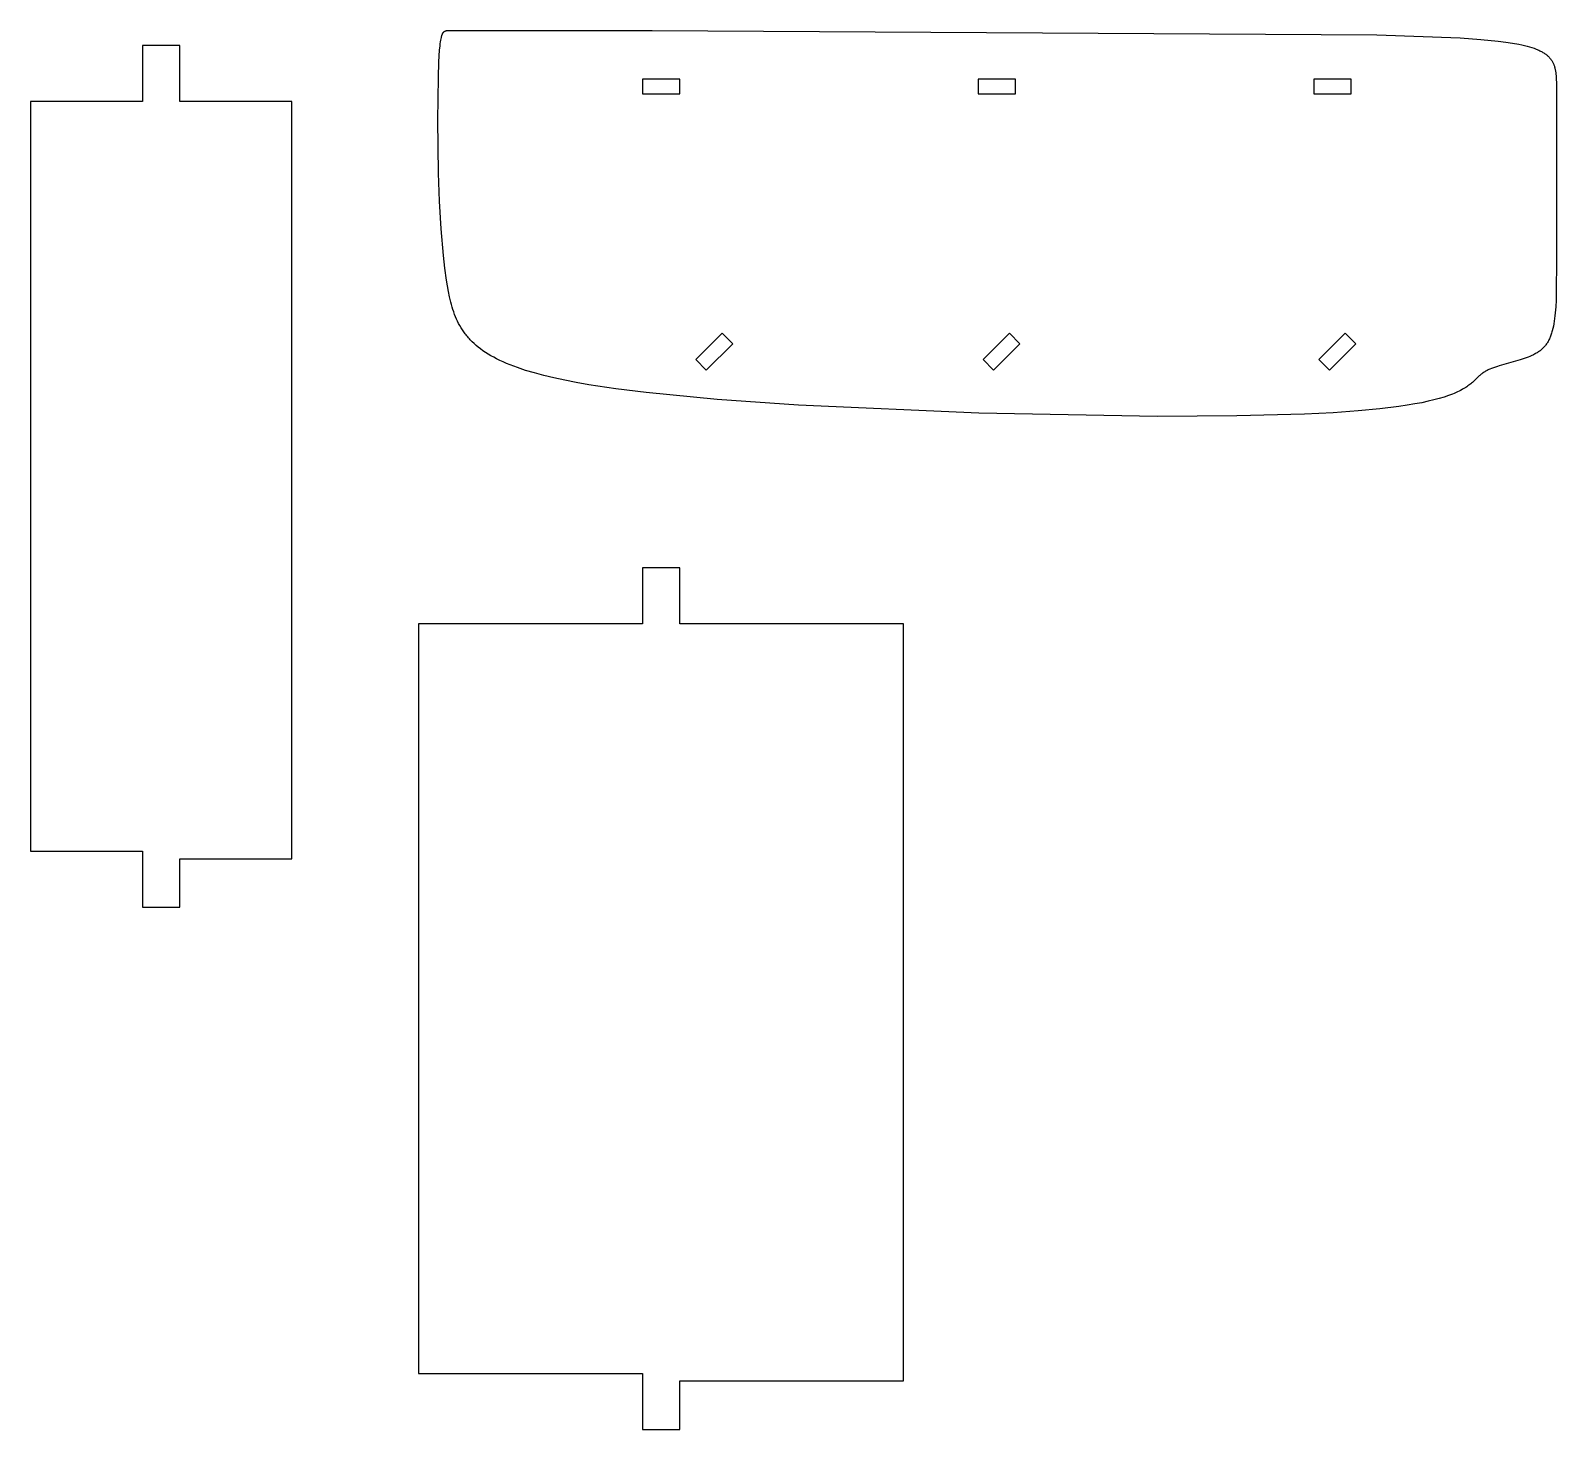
# Model space of a CAD drawing. Extents: x -179 to 230, y -345 to 30.
import ezdxf

# ---------------------------------------------------------------- set-up
doc = ezdxf.new("R2010")
doc.units = 0
doc.layers.add('DEFAULT', color=7, linetype='CONTINUOUS')

msp = doc.modelspace()

# ---------------------------------------------------------------- linework, layer by layer
at = {"layer": 'DEFAULT'}
for points in [[(-14, -67.07), (-22.15, -66.04), (-29.4, -64.94), (-32.71, -64.36), (-35.8, -63.76), (-38.7, -63.13), (-41.41, -62.48), (-43.94, -61.8), (-46.29, -61.1), (-48.47, -60.37), (-49.5, -59.99), (-50.48, -59.61), (-51.43, -59.22), (-52.34, -58.82), (-53.22, -58.42), (-54.06, -58.01), (-54.86, -57.58), (-55.63, -57.16), (-56.36, -56.72), (-57.06, -56.27), (-57.73, -55.82), (-58.37, -55.36), (-58.98, -54.89), (-59.56, -54.41), (-60.11, -53.92), (-60.63, -53.42), (-60.89, -53.17), (-61.13, -52.92), (-61.37, -52.66), (-61.6, -52.4), (-61.83, -52.14), (-62.05, -51.88), (-62.26, -51.61), (-62.47, -51.34), (-62.67, -51.07), (-62.87, -50.8), (-63.06, -50.52), (-63.25, -50.25), (-63.61, -49.68), (-63.94, -49.11), (-64.26, -48.52), (-64.55, -47.93), (-64.83, -47.33), (-65.1, -46.71), (-65.34, -46.09), (-65.58, -45.45), (-65.79, -44.8), (-66, -44.15), (-66.19, -43.48), (-66.37, -42.8), (-66.7, -41.4), (-66.99, -39.96), (-67.26, -38.47), (-67.5, -36.93), (-67.94, -33.71), (-68.32, -30.33), (-68.94, -23.17), (-69.37, -15.72), (-69.65, -8.21), (-69.82, 5.98), (-69.67, 17.43), (-69.52, 21.58), (-69.34, 24.7), (-69.23, 25.92), (-69.17, 26.45), (-69.11, 26.93), (-69.04, 27.37), (-68.97, 27.76), (-68.89, 28.12), (-68.85, 28.28), (-68.81, 28.43), (-68.77, 28.57), (-68.73, 28.71), (-68.68, 28.83), (-68.64, 28.95), (-68.62, 29), (-68.59, 29.06), (-68.57, 29.11), (-68.55, 29.16), (-68.52, 29.21), (-68.5, 29.25), (-68.47, 29.3), (-68.45, 29.34), (-68.42, 29.38), (-68.4, 29.42), (-68.37, 29.45), (-68.34, 29.49), (-68.32, 29.52), (-68.29, 29.56), (-68.26, 29.59), (-68.24, 29.62), (-68.21, 29.64), (-68.18, 29.67), (-68.15, 29.7), (-68.12, 29.72), (-68.09, 29.74), (-68.06, 29.76), (-68.03, 29.78), (-68, 29.8), (-67.97, 29.82), (-67.94, 29.84), (-67.91, 29.85), (-67.88, 29.87), (-67.85, 29.88), (-67.81, 29.89), (-67.78, 29.91), (-67.75, 29.92), (-67.71, 29.93), (-67.68, 29.94), (-67.65, 29.94), (-67.61, 29.95), (-67.58, 29.96), (-67.54, 29.97), (-67.5, 29.97), (-67.47, 29.98), (-67.39, 29.98), (-67.32, 29.99), (-67.24, 29.99), (-67.16, 30), (-12.34, 30), (181.83, 28.83), (204.16, 28), (209.68, 27.62), (214.35, 27.16), (216.39, 26.9), (218.24, 26.62), (219.92, 26.31), (220.69, 26.15), (221.43, 25.98), (222.12, 25.8), (222.78, 25.62), (223.4, 25.43), (223.98, 25.23), (224.53, 25.02), (224.79, 24.92), (225.04, 24.81), (225.28, 24.7), (225.52, 24.59), (225.75, 24.48), (225.97, 24.36), (226.18, 24.25), (226.38, 24.13), (226.58, 24.01), (226.77, 23.88), (226.95, 23.76), (227.13, 23.63), (227.3, 23.5), (227.46, 23.37), (227.62, 23.23), (227.76, 23.1), (227.91, 22.96), (228.04, 22.82), (228.17, 22.67), (228.3, 22.53), (228.42, 22.38), (228.53, 22.23), (228.64, 22.07), (228.74, 21.92), (228.84, 21.76), (228.93, 21.6), (229.02, 21.44), (229.1, 21.27), (229.17, 21.11), (229.25, 20.93), (229.32, 20.76), (229.38, 20.59), (229.44, 20.41), (229.5, 20.23), (229.55, 20.04), (229.6, 19.86), (229.64, 19.67), (229.68, 19.48), (229.72, 19.28), (229.76, 19.09), (229.82, 18.68), (229.87, 18.27), (229.91, 17.84), (229.94, 17.41), (229.96, 16.96), (229.99, 16.02), (230, -31.33), (229.94, -40.38), (229.88, -42.29), (229.79, -44.06), (229.67, -45.71), (229.59, -46.48), (229.5, -47.23), (229.4, -47.94), (229.29, -48.63), (229.16, -49.29), (229.02, -49.92), (228.87, -50.52), (228.79, -50.81), (228.7, -51.1), (228.61, -51.37), (228.51, -51.65), (228.42, -51.91), (228.31, -52.17), (228.2, -52.42), (228.09, -52.67), (227.98, -52.91), (227.85, -53.14), (227.73, -53.37), (227.6, -53.59), (227.46, -53.81), (227.32, -54.02), (227.17, -54.22), (227.02, -54.42), (226.87, -54.61), (226.7, -54.8), (226.54, -54.98), (226.36, -55.16), (226.18, -55.33), (226, -55.5), (225.81, -55.66), (225.61, -55.82), (225.41, -55.97), (225.21, -56.12), (224.99, -56.26), (224.78, -56.4), (224.55, -56.53), (224.33, -56.66), (224.1, -56.79), (223.86, -56.91), (223.62, -57.03), (223.38, -57.14), (222.88, -57.36), (222.38, -57.57), (221.85, -57.77), (221.32, -57.95), (220.23, -58.3), (214.68, -59.87), (214.15, -60.04), (213.62, -60.21), (213.12, -60.39), (212.62, -60.59), (212.14, -60.79), (211.9, -60.89), (211.67, -61), (211.45, -61.11), (211.22, -61.23), (211.01, -61.35), (210.79, -61.47), (210.59, -61.6), (210.39, -61.73), (210.19, -61.86), (210, -62), (209.82, -62.14), (209.64, -62.29), (209.46, -62.44), (209.29, -62.6), (207.86, -63.96), (207.45, -64.32), (207.24, -64.51), (207.01, -64.7), (206.77, -64.89), (206.52, -65.08), (206.25, -65.28), (205.97, -65.47), (205.68, -65.67), (205.36, -65.87), (205.03, -66.06), (204.68, -66.26), (204.31, -66.46), (203.92, -66.66), (203.51, -66.86), (203.07, -67.06), (202.61, -67.26), (202.12, -67.46), (201.6, -67.66), (201.06, -67.85), (199.89, -68.25), (198.59, -68.63), (197.16, -69.02), (195.59, -69.39), (193.87, -69.76), (191.99, -70.11), (189.94, -70.46), (187.71, -70.79), (182.69, -71.41), (176.87, -71.96), (170.16, -72.44), (162.5, -72.83), (144.31, -73.33), (123.04, -73.45), (75.19, -72.61), (26.87, -70.45), (5.01, -68.9)], [(-139, 11), (-139, 26), (-149, 26), (-149, 11), (-179, 11), (-179, -190), (-149, -190), (-149, -205), (-139, -205), (-139, -192), (-109, -192), (-109, 11)], [(-15, 13), (-5, 13), (-5, 17), (-15, 17)], [(75, 13), (85, 13), (85, 17), (75, 17)], [(165, 13), (175, 13), (175, 17), (165, 17)], [(2.13, -61.06), (9.2, -53.98), (6.37, -51.16), (-0.7, -58.23)], [(79.13, -61.06), (86.2, -53.98), (83.37, -51.16), (76.3, -58.23)], [(169.13, -61.06), (176.2, -53.98), (173.37, -51.16), (166.3, -58.23)], [(-5, -129), (-5, -114), (-15, -114), (-15, -129), (-75, -129), (-75, -330), (-15, -330), (-15, -345), (-5, -345), (-5, -332), (55, -332), (55, -129)]]:
    msp.add_lwpolyline(points, close=True, dxfattribs=at)

doc.saveas('drawing.dxf')
